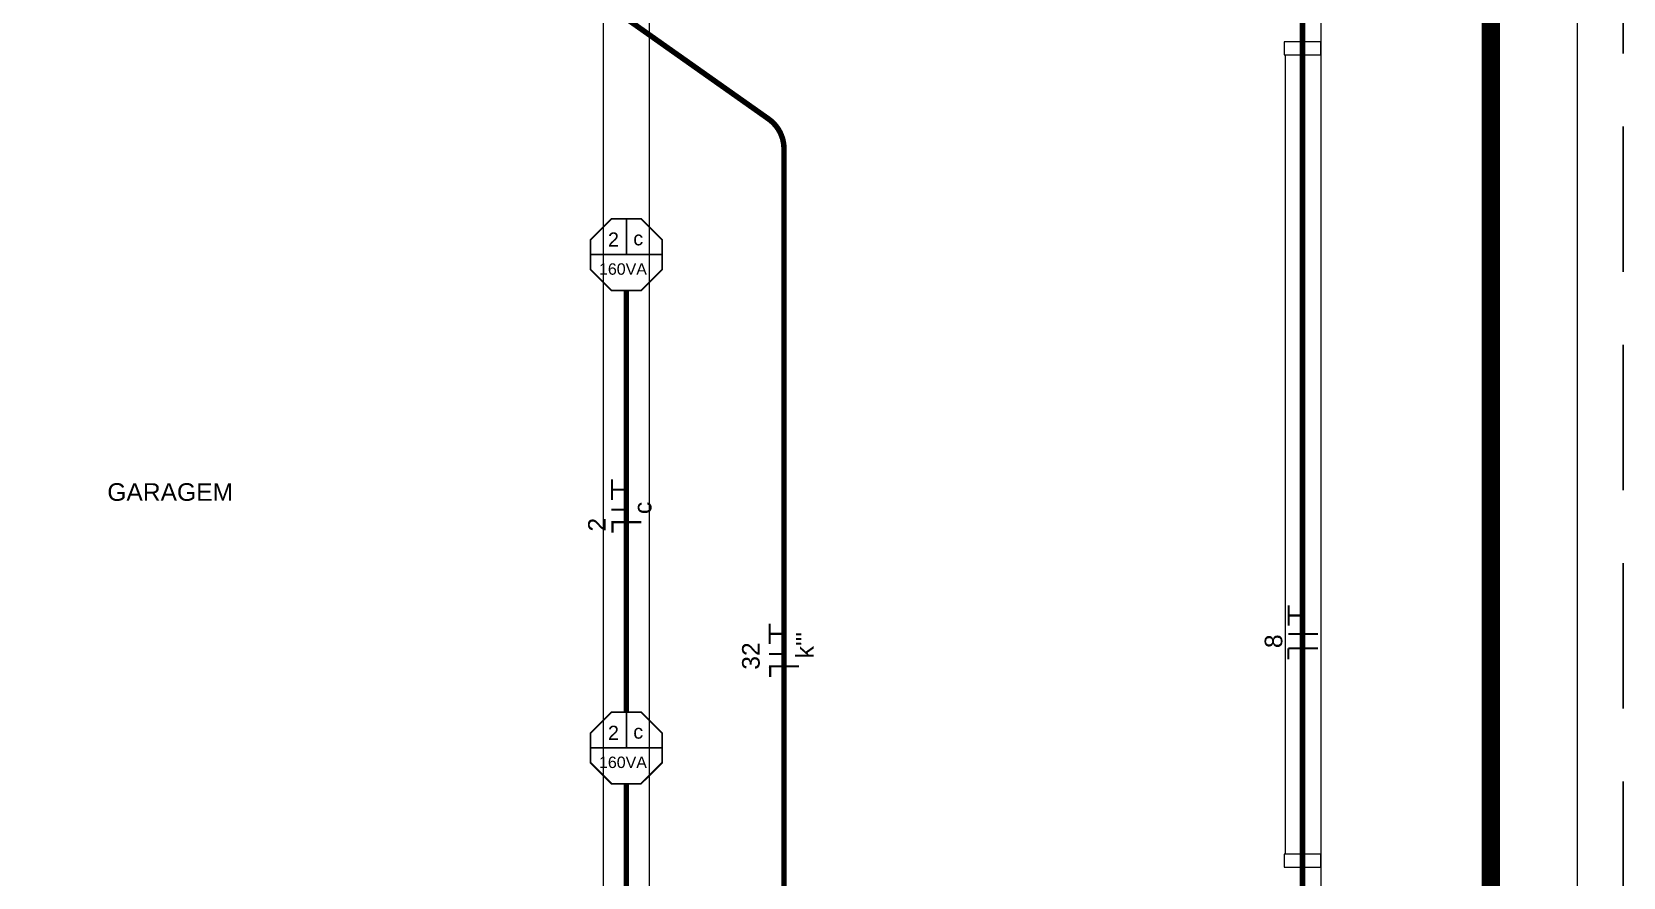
# Model space of a CAD drawing. Header units: millimetres. Extents: x 6597 to 20911, y -10306 to -132.
# Drawn here: x 14846 to 15714, y -5903 to -5442 of the extents above; entities that cross this region are included whole.
import ezdxf

# ---------------------------------------------------------------- set-up
doc = ezdxf.new("R2010")
doc.units = ezdxf.units.MM
doc.header["$LTSCALE"] = 25
doc.header["$MEASUREMENT"] = 0
for name, pattern in [('DASHDOT2', [12.7, 6.35, -3.175, 0, -3.175]), ('Dashed', [0.75, 0.5, -0.25]), ('HIDDEN2', [4.7625, 3.175, -1.5875])]:
    doc.linetypes.add(name, pattern=pattern)
for name, color, linetype in [('CIRCUITOS', 7, 'Continuous'), ('Iluminação1', 1, 'Continuous'), ('MAAI - VEGETAÇÃO', 106, 'Continuous')]:
    doc.layers.add(name, color=color, linetype=linetype)
for name, color, linetype, lineweight in [('EL-Condutos', 5, 'Continuous', 30), ('MAAI - ALVENARIA', 7, 'Continuous', 0), ('TEXTO', 7, 'Continuous', 30)]:
    doc.layers.add(name, color=color, linetype=linetype, lineweight=lineweight)
doc.styles.add('Arial', font='arial.ttf')

msp = doc.modelspace()

# ---------------------------------------------------------------- linework, layer by layer
at = {"linetype": 'HIDDEN2'}
msp.add_line((15713.63, -4540.99), (15713.63, -8795.99), dxfattribs=at)
at = {"color": 7, "lineweight": 0}
msp.add_line((15688.63, -4565.99), (15688.63, -8770.99), dxfattribs=at)
at = {"layer": 'CIRCUITOS'}
for points, const_width in [([(15162.52, -5697.16), (15162.52, -5685.91)], 1.11), ([(15162.52, -5691.53), (15170.36, -5691.53)], 1.11), ([(15162.23, -5702.49), (15170.36, -5702.49)], 1.16), ([(15162.23, -5709.28), (15178.49, -5709.28)], 1.16), ([(15162.23, -5709.28), (15178.49, -5709.28)], 1.16), ([(15162.8, -5715.02), (15162.8, -5709.11)], 1.16), ([(15531.39, -5765.82), (15531.39, -5754.58)], 1.11), ([(15248.45, -5775.82), (15248.45, -5764.58)], 1.11), ([(15531.39, -5760.2), (15539.23, -5760.2)], 1.11), ([(15248.45, -5770.2), (15256.29, -5770.2)], 1.11), ([(15531.1, -5770.25), (15547.36, -5770.25)], 1.16), ([(15248.16, -5781.16), (15256.29, -5781.16)], 1.16), ([(15531.1, -5778.12), (15547.36, -5778.12)], 1.16), ([(15531.1, -5784.03), (15531.1, -5778.12)], 1.16), ([(15248.16, -5787.95), (15264.42, -5787.95)], 1.16), ([(15248.16, -5787.95), (15264.42, -5787.95)], 1.16), ([(15248.74, -5793.69), (15248.74, -5787.78)], 1.16)]:
    msp.add_lwpolyline(points, dxfattribs=dict(at, const_width=const_width))
at = {"layer": 'EL-Condutos', "linetype": 'Dashed', "const_width": 3}
msp.add_lwpolyline([(15535.48, -5060.84), (15538.86, -5060.84), (15538.86, -6015.54)], dxfattribs=at)
msp.add_lwpolyline([(15256.29, -6048.76), (15256.29, -5505.73, 0.243666), (15247.83, -5489.4), (15102.86, -5387.04)], format="xyb", dxfattribs=at)
at = {"layer": 'EL-Condutos', "const_width": 3}
for points in [[(15170.36, -5812.9), (15170.36, -5582.9)], [(15145.17, -6004.05), (15170.36, -6004.05), (15170.36, -5851.9)]]:
    msp.add_lwpolyline(points, dxfattribs=at)
at = {"layer": 'Iluminação1'}
for p, q in [((15170.36, -5543.9), (15170.36, -5563.4)), ((15150.86, -5563.4), (15189.86, -5563.4)), ((15170.36, -5812.9), (15170.36, -5832.4)), ((15150.86, -5832.4), (15189.86, -5832.4))]:
    msp.add_line(p, q, dxfattribs=at)
at = {"layer": 'Iluminação1', "const_width": 0.91}
for points in [[(15162.28, -5543.9), (15150.86, -5555.32), (15150.86, -5571.48), (15162.28, -5582.9), (15178.43, -5582.9), (15189.86, -5571.48), (15189.86, -5555.32), (15178.43, -5543.9)], [(15162.28, -5812.9), (15150.86, -5824.32), (15150.86, -5840.48), (15162.28, -5851.9), (15178.43, -5851.9), (15189.86, -5840.48), (15189.86, -5824.32), (15178.43, -5812.9)]]:
    msp.add_lwpolyline(points, close=True, dxfattribs=at)
at = {"layer": 'MAAI - ALVENARIA'}
for p, q in [((15548.86, -4693.68), (15548.86, -6660.4)), ((15548.86, -5447.4), (15528.86, -5447.4)), ((15528.86, -5447.4), (15528.86, -5454.4)), ((15528.86, -5454.4), (15548.86, -5454.4)), ((15529.63, -5890.4), (15529.63, -5454.4)), ((15548.86, -5454.4), (15548.86, -5447.4)), ((15548.86, -5890.4), (15528.86, -5890.4)), ((15528.86, -5890.4), (15528.86, -5897.4)), ((15528.86, -5897.4), (15548.86, -5897.4)), ((15548.86, -5897.4), (15548.86, -5890.4))]:
    msp.add_line(p, q, dxfattribs=at)
at = {"layer": 'MAAI - ALVENARIA', "ltscale": 0.025}
for p, q in [((15157.86, -5966.9), (15157.86, -5428.9)), ((15182.86, -5428.9), (15182.86, -5966.9))]:
    msp.add_line(p, q, dxfattribs=at)
at = {"layer": 'MAAI - VEGETAÇÃO', "linetype": 'Continuous', "transparency": 33554559}
msp.add_line((15247.99, -5788.76), (15247.99, -5788.76), dxfattribs=at)
at = {"layer": 'TEXTO', "color": 7, "const_width": 10}
msp.add_lwpolyline([(9517.5, -8720.99), (15641.57, -8720.99), (15641.57, -4615.99), (9517.5, -4615.99)], close=True, dxfattribs=at)

# ---------------------------------------------------------------- texts
at = {"layer": 'CIRCUITOS', "linetype": 'DASHDOT2', "style": 'Arial'}
for s, height, p in [('2', 7.68, (15160.37, -5559.01)), ('c', 7.68, (15174.16, -5558.36)), ('160VA', 6.221, (15155.48, -5574.37)), ('2', 7.68, (15160.37, -5828.01)), ('c', 7.68, (15174.16, -5827.36)), ('160VA', 6.221, (15155.48, -5843.37))]:
    msp.add_text(s, height=height, dxfattribs=at).set_placement(p)
for s, p in [('c', (15184.02, -5704.89)), ('2', (15159.13, -5714.43)), ('32', (15243.03, -5789.76)), ("k'''", (15272.4, -5783.56)), ('8', (15527.86, -5777.96))]:
    msp.add_text(s, height=9.6, rotation=90, dxfattribs=at).set_placement(p)
at = {"layer": 'TEXTO', "linetype": 'DASHDOT2', "style": 'Arial'}
msp.add_text('GARAGEM', height=9.6, dxfattribs=at).set_placement((14887.48, -5697.66))

doc.saveas('drawing.dxf')
